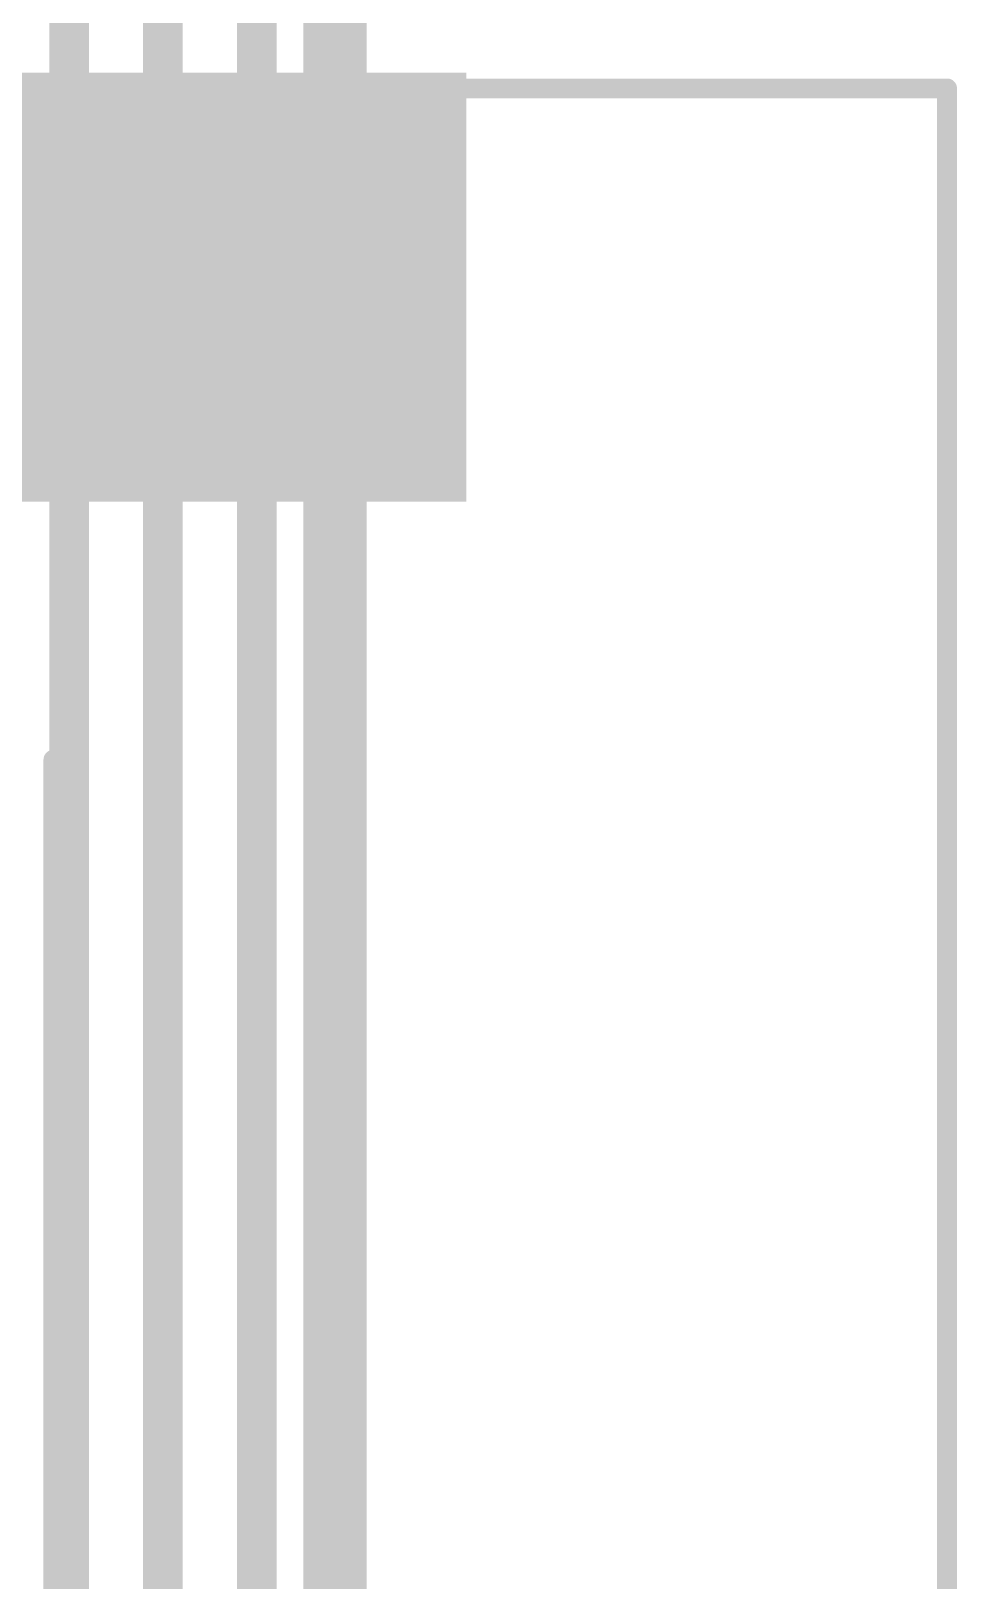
# Model space of a CAD drawing. Extents: x 61.5 to 101.4, y 9 to 89.5.
# Drawn here: x 95.46 to 101.38, y 47.33 to 57.24 of the extents above; entities that cross this region are included whole.
import ezdxf

# ---------------------------------------------------------------- set-up
doc = ezdxf.new("R2010")
doc.units = 0
for name, color, linetype in [('1', 22, 'CONTINUOUS'), ('16', 175, 'CONTINUOUS'), ('20', 7, 'CONTINUOUS'), ('21', 253, 'CONTINUOUS'), ('22', 253, 'CONTINUOUS'), ('30', 253, 'CONTINUOUS'), ('32', 253, 'CONTINUOUS')]:
    doc.layers.add(name, color=color, linetype=linetype)

# ---------------------------------------------------------------- blocks, each defined once
blk = doc.blocks.new('RECT')
blk.add_solid([(-0.5, -0.5), (0.5, -0.5), (-0.5, 0.5), (0.5, 0.5)])

msp = doc.modelspace()

# ---------------------------------------------------------------- linework, layer by layer
at = {"layer": '1', "const_width": 0.254}
for points in [[(96.9, 80.25), (96.9, 23.85)], [(96.3, 79.65), (96.3, 23.4)], [(95.7, 46.95), (95.7, 70.95)]]:
    msp.add_lwpolyline(points, dxfattribs=at)
at = {"layer": '20', "const_width": 0.4064}
msp.add_lwpolyline([(97.4, 89.25), (97.4, 9.25)], dxfattribs=at)
at = {"layer": '21', "const_width": 0.127}
msp.add_lwpolyline([(95.6, 45.85), (95.6, 52.58)], dxfattribs=at)
at = {"layer": '21', "const_width": 0.0635}
msp.add_lwpolyline([(95.6318, 52.58, 1), (95.5683, 52.58)], format="xyb", dxfattribs=at)
at = {"layer": '22', "const_width": 0.127}
for points in [[(84.408, 56.87), (101.3117, 56.87)], [(101.3117, 56.87), (101.3117, 41.63)]]:
    msp.add_lwpolyline(points, dxfattribs=at)
at = {"layer": '22', "const_width": 0.0635}
for points in [[(101.3435, 56.87, 1), (101.2799, 56.87)], [(101.3117, 56.8383, 1), (101.3117, 56.9018)]]:
    msp.add_lwpolyline(points, format="xyb", dxfattribs=at)

# ---------------------------------------------------------------- block references
at = {"layer": '16', "xscale": 5.207, "yscale": 2.54, "rotation": 180}
msp.add_blockref('RECT', (95.5332, 55.6), dxfattribs=at)
at = {"layer": '30', "xscale": 5.4102, "yscale": 2.7432, "rotation": 180}
msp.add_blockref('RECT', (95.5332, 55.6), dxfattribs=at)
at = {"layer": '32', "xscale": 5.207, "yscale": 2.54, "rotation": 180}
msp.add_blockref('RECT', (95.5332, 55.6), dxfattribs=at)

doc.saveas('drawing.dxf')
